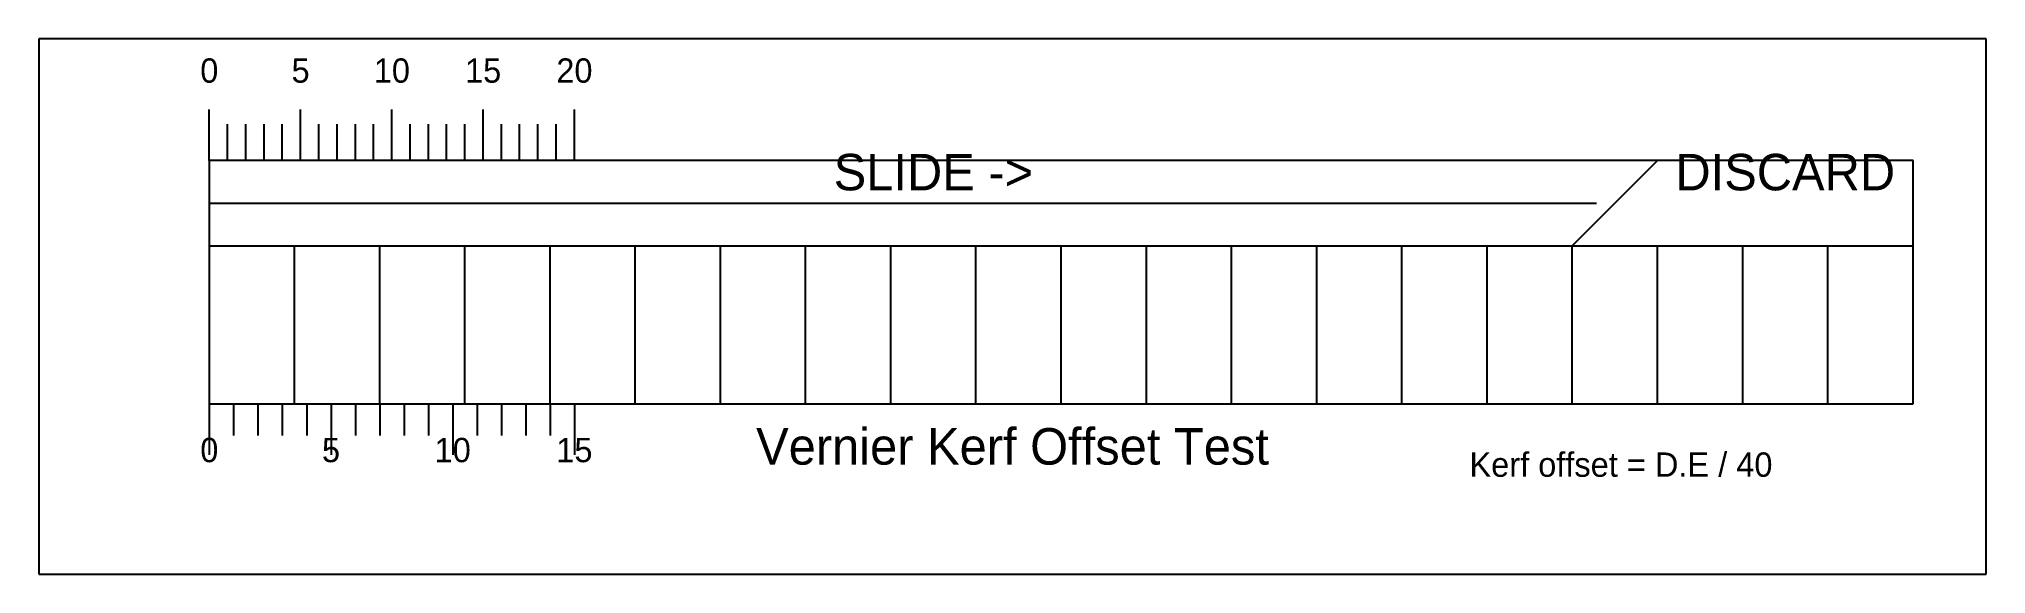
# Model space of a CAD drawing. Header units: millimetres. Extents: x 0 to 160, y 0 to 44.
import ezdxf
from ezdxf.enums import TextEntityAlignment as Align

# ---------------------------------------------------------------- set-up
doc = ezdxf.new("R2010")
doc.units = ezdxf.units.MM
doc.layers.add('CUT', color=1, linetype='CONTINUOUS')
doc.layers.add('MARK', color=7, linetype='CONTINUOUS')

msp = doc.modelspace()

# ---------------------------------------------------------------- linework, layer by layer
at = {"layer": 'CUT'}
for p, q in [((160, 44), (0, 44)), ((0, 44), (0, 0)), ((160, 0), (160, 44)), ((154, 34), (14, 34)), ((14, 34), (14, 14)), ((126, 27), (133, 34)), ((154, 14), (154, 34)), ((14, 27), (154, 27)), ((21, 14), (21, 27)), ((28, 14), (28, 27)), ((35, 14), (35, 27)), ((42, 14), (42, 27)), ((49, 14), (49, 27)), ((56, 14), (56, 27)), ((63, 14), (63, 27)), ((70, 14), (70, 27)), ((77, 14), (77, 27)), ((84, 14), (84, 27)), ((91, 14), (91, 27)), ((98, 14), (98, 27)), ((105, 14), (105, 27)), ((112, 14), (112, 27)), ((119, 14), (119, 27)), ((126, 14), (126, 27)), ((133, 14), (133, 27)), ((140, 14), (140, 27)), ((147, 14), (147, 27)), ((14, 14), (154, 14)), ((0, 0), (160, 0))]:
    msp.add_line(p, q, dxfattribs=at)
at = {"layer": 'MARK'}
for p, q in [((14, 34), (14, 38.2)), ((15.5, 34), (15.5, 37)), ((17, 34), (17, 37)), ((18.5, 34), (18.5, 37)), ((20, 34), (20, 37)), ((21.5, 34), (21.5, 38.2)), ((23, 34), (23, 37)), ((24.5, 34), (24.5, 37)), ((26, 34), (26, 37)), ((27.5, 34), (27.5, 37)), ((29, 34), (29, 38.2)), ((30.5, 34), (30.5, 37)), ((32, 34), (32, 37)), ((33.5, 34), (33.5, 37)), ((35, 34), (35, 37)), ((36.5, 34), (36.5, 38.2)), ((38, 34), (38, 37)), ((39.5, 34), (39.5, 37)), ((41, 34), (41, 37)), ((42.5, 34), (42.5, 37)), ((44, 34), (44, 38.2)), ((14, 30.5), (128, 30.5)), ((14, 14), (14, 9.8)), ((16, 14), (16, 11.4)), ((18, 14), (18, 11.4)), ((20, 14), (20, 11.4)), ((22, 14), (22, 11.4)), ((24, 14), (24, 9.8)), ((26, 14), (26, 11.4)), ((28, 14), (28, 11.4)), ((30, 14), (30, 11.4)), ((32, 14), (32, 11.4)), ((34, 14), (34, 9.8)), ((36, 14), (36, 11.4)), ((38, 14), (38, 11.4)), ((40, 14), (40, 11.4)), ((42, 14), (42, 11.4)), ((44, 14), (44, 9.8))]:
    msp.add_line(p, q, dxfattribs=at)

# ---------------------------------------------------------------- texts
for s, height, p in [('0', 2, (14, 40.4)), ('5', 2, (21.5, 40.4)), ('10', 2, (29, 40.4)), ('15', 2, (36.5, 40.4)), ('20', 2, (44, 40.4)), ('SLIDE ->', 3, (73.5, 31.55)), ('DISCARD', 3, (143.5, 31.55)), ('0', 2, (14, 9.2)), ('10', 2, (34, 9.2)), ('Vernier Kerf Offset Test', 3, (80, 9)), ('5', 2, (24, 9.2)), ('15', 2, (44, 9.2)), ('Kerf offset = D.E / 40', 2, (130, 8))]:
    msp.add_text(s, height=height, dxfattribs=at).set_placement(p, align=Align.CENTER)

doc.saveas('drawing.dxf')
